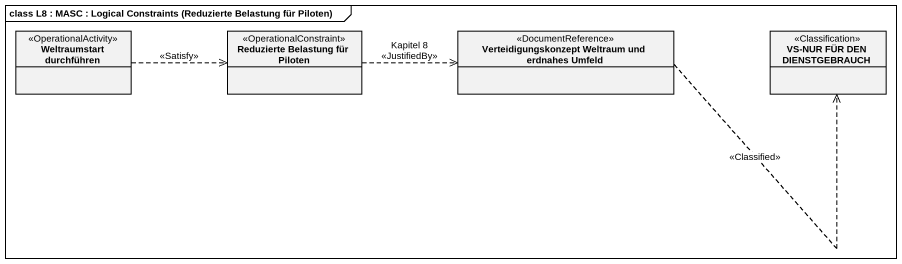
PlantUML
@startuml
mainframe class L8 : MASC : Logical Constraints (Reduzierte Belastung für Piloten)
hide circle
hide empty members
class "Weltraumstart durchführen" as Weltraumstart_durchführen <<OperationalActivity>>
class "Reduzierte Belastung für Piloten" as Reduzierte_Belastung_für <<OperationalConstraint>>
class "Verteidigungskonzept Weltraum und erdnahes Umfeld" as Verteidigungskonzept <<DocumentReference>>
class "VS-NUR FÜR DEN DIENSTGEBRAUCH" as VS_NUR_FÜR_DEN <<Classification>>
Weltraumstart_durchführen .right.> Reduzierte_Belastung_für : <<Satisfy>>
Reduzierte_Belastung_für .right.> Verteidigungskonzept : Kapitel 8\n<<JustifiedBy>>
Verteidigungskonzept .right.> VS_NUR_FÜR_DEN : <<Classified>>
@enduml
